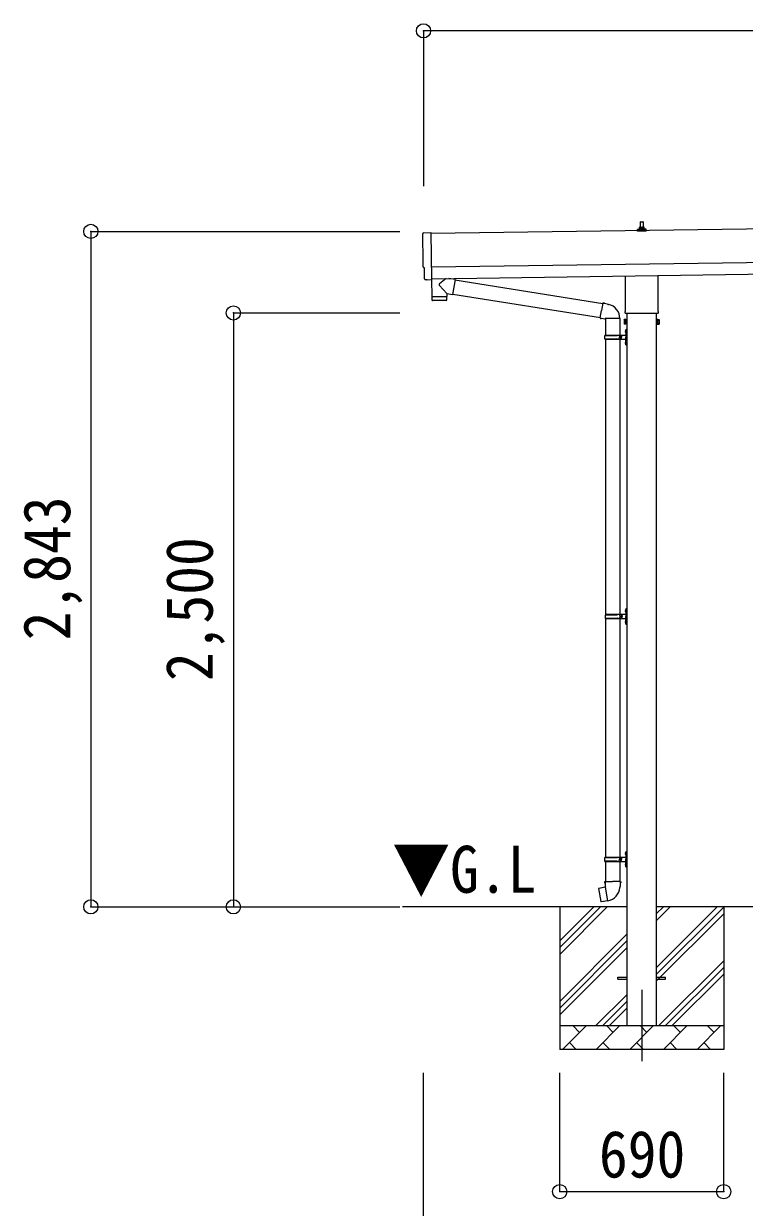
# Model space of a CAD drawing. Units: millimetres at full size, sheet at 1:60. Extents: x -16864 to 16864, y -11640 to 11640.
# Drawn here: x -915 to 2117, y -8729 to -3746 of the extents above; entities that cross this region are included whole.
import ezdxf
from ezdxf.enums import TextEntityAlignment as Align

# ---------------------------------------------------------------- set-up
doc = ezdxf.new("R2010")
doc.units = ezdxf.units.MM
doc.header["$LTSCALE"] = 60
doc.header["$PDMODE"] = 32
doc.header["$PDSIZE"] = 60
doc.linetypes.add('CHAIN1', pattern=[8, 5, -1, 1, -1])
for name, color, linetype, lineweight in [('0-1_Defpoints', 7, 'CHAIN1', 9), ('0-2_TEXT1', 4, 'Continuous', 9), ('0-3_SHAPE', 7, 'Continuous', 9), ('0-7_PARTS2', 7, 'Continuous', 9), ('0-8_TABLE1', 6, 'Continuous', 9), ('0-9_DIM1', 7, 'Continuous', 9)]:
    doc.layers.add(name, color=color, linetype=linetype, lineweight=lineweight)
doc.styles.add('ＭＳ ゴシック', font='')
doc.styles.get('ＭＳ ゴシック').set_extended_font_data('MS Gothic')

msp = doc.modelspace()

# ---------------------------------------------------------------- linework, layer by layer
at = {"layer": '0-1_Defpoints'}
msp.add_line((1685.56, -7813.9), (1685.56, -8162.9), dxfattribs=at)
at = {"layer": '0-2_TEXT1'}
for p, q in [((6163.31, -4553.52), (798.36, -4630.17)), ((1679.87, -4604.64), (1680.59, -4581.12)), ((1681.59, -4580.14), (1690.14, -4580.14)), ((1691.14, -4581.12), (1691.87, -4604.64)), ((1667.62, -4620.14), (1667.62, -4612.43)), ((1704.12, -4620.14), (1667.62, -4620.14)), ((1668, -4611.64), (1703.73, -4611.64)), ((1668.38, -4611.46), (1675.1, -4609.83)), ((1675.48, -4609.64), (1696.25, -4609.64)), ((1675.87, -4608.85), (1675.87, -4604.64)), ((1676.87, -4604.64), (1694.87, -4604.64)), ((1695.87, -4608.85), (1695.87, -4604.64)), ((1703.35, -4611.46), (1696.63, -4609.83)), ((1704.12, -4620.14), (1704.12, -4612.43)), ((800.36, -4770.15), (6165.31, -4693.51)), ((801.07, -4820.15), (6166.02, -4743.5)), ((781.49, -4824.2), (774.57, -4823.93)), ((1617.26, -4954.13), (1617.26, -4808.49)), ((1753.86, -4806.54), (1753.86, -4954.13)), ((1615.56, -4962.9), (1615.56, -4957.4)), ((1753.5, -4966.4), (1617.62, -4966.4)), ((1623.06, -4966.4), (1623.06, -7963.9)), ((1748.06, -7963.9), (1748.06, -4966.4)), ((1755.56, -4957.4), (1755.56, -4962.9)), ((1611.56, -4992.4), (1612.32, -4991.08)), ((1611.56, -4992.4), (1611.56, -5009.4)), ((1611.56, -5009.4), (1612.32, -5010.71)), ((1618.56, -4995.99), (1612.32, -4995.99)), ((1618.56, -5005.81), (1612.32, -5005.81)), ((1618.56, -5010.71), (1612.32, -5010.71)), ((1621.06, -5010.1), (1618.56, -5010.1)), ((1750.06, -5010.1), (1752.56, -5010.1)), ((1752.56, -4995.99), (1758.8, -4995.99)), ((1752.56, -5005.81), (1758.8, -5005.81)), ((1752.56, -5010.71), (1758.8, -5010.71)), ((1759.56, -4992.4), (1758.8, -4991.08)), ((1759.56, -5009.4), (1758.8, -5010.71)), ((1759.56, -4992.4), (1759.56, -5009.4)), ((1585.56, -7759.4), (1623.06, -7759.4)), ((1585.56, -7768.4), (1585.56, -7759.4)), ((1585.56, -7759.4), (1623.06, -7759.4)), ((1585.56, -7768.4), (1585.56, -7759.4)), ((1585.56, -7768.4), (1623.06, -7768.4)), ((1585.56, -7768.4), (1623.06, -7768.4)), ((1748.06, -7759.4), (1785.56, -7759.4)), ((1748.06, -7759.4), (1785.56, -7759.4)), ((1748.06, -7768.4), (1785.56, -7768.4)), ((1748.06, -7768.4), (1785.56, -7768.4)), ((1785.56, -7768.4), (1785.56, -7759.4)), ((1785.56, -7768.4), (1785.56, -7759.4))]:
    msp.add_line(p, q, dxfattribs=at)
for points in [[(766.74, -4627.18), (798.28, -4625.08), (801.11, -4822.91)], [(771.69, -4820.98), (771.02, -4773.96), (770.42, -4773.97)], [(782.23, -4823.91), (782.89, -4823.27), (801.12, -4823.92)], [(1618.56, -5010.71), (1618.56, -4991.08), (1612.32, -4991.08)], [(1618.56, -5010.1), (1618.56, -4991.7), (1621.06, -4991.7)], [(1752.56, -5010.1), (1752.56, -4991.7), (1750.06, -4991.7)], [(1752.56, -5010.71), (1752.56, -4991.08), (1758.8, -4991.08)]]:
    msp.add_lwpolyline(points, dxfattribs=at)
for points in [[(1621.06, -5011.4), (1621.06, -4990.4), (1623.06, -4990.4), (1623.06, -5011.4)], [(1750.06, -5011.4), (1750.06, -4990.4), (1748.06, -4990.4), (1748.06, -5011.4)]]:
    msp.add_lwpolyline(points, close=True, dxfattribs=at)
for centre, radius, start, end in [((1681.59, -4581.14), 1, 90, 178.60509), ((1690.14, -4581.14), 1, 1.39491, 90), ((1668.62, -4612.43), 1, 103.62699, 180), ((1674.87, -4608.85), 1, 283.62699, 0), ((1679.95, -4605.27), 4.13, 90, 171.17633), ((1676.87, -4605.64), 1, 90, 180), ((1689.2, -4604.64), 4.83, 133.60282, 180), ((1682.53, -4604.64), 4.83, 0, 46.39718), ((1691.78, -4605.27), 4.13, 8.82367, 90), ((1694.87, -4605.64), 1, 0, 90), ((1696.87, -4608.85), 1, 180, 256.37301), ((1703.12, -4612.43), 1, 0, 76.37301), ((1619.56, -4957.4), 4, 125.09963, 180), ((1619.56, -4962.9), 4, 180, 194.47751), ((1619.56, -4962.9), 4, 194.47751, 241.04498), ((1751.56, -4962.9), 4, 298.95502, 345.52249), ((1751.56, -4957.4), 4, 0, 54.90037), ((1751.56, -4962.9), 4, 345.52249, 0), ((1615.9, -4993.54), 4.34, 145.61575, 214.38425), ((1627.8, -5000.9), 16.24, 162.41205, 197.58795), ((1615.9, -5008.26), 4.34, 145.61575, 214.38425), ((1755.21, -4993.54), 4.34, 325.61575, 34.38425), ((1743.32, -5000.9), 16.24, 342.41205, 17.58795), ((1755.21, -5008.26), 4.34, 325.61575, 34.38425)]:
    msp.add_arc(centre, radius, start, end, dxfattribs=at)
for centre, major_axis, ratio, start_param, end_param in [((766.94, -4630.18), (-3, -0.04), 0.99863, 4.7647489, 6.2979817), ((-3997.43, -4768.67), (4762.89, 68.04), 0.99863, 6.2686928, 6.2979817), ((770.35, -4769.57), (-4.41, -0.06), 0.99863, 6.2686928, 7.8539816), ((774.69, -4820.93), (-2.15, -2.1), 0.9974, 5.5252311, 7.0411395), ((781.53, -4823.2), (-0.717, -0.7), 0.9974, 0.7579542, 1.5707963)]:
    msp.add_ellipse(centre, major_axis=major_axis, ratio=ratio, start_param=start_param, end_param=end_param, dxfattribs=at)
at = {"layer": '0-3_SHAPE'}
for p, q in [((1623.06, -7463.9), (678.9, -7463.9)), ((1340.56, -7463.9), (1340.56, -8063.9)), ((1340.56, -7607.38), (1484.04, -7463.9)), ((1340.56, -7635.67), (1512.33, -7463.9)), ((1340.56, -7663.95), (1540.61, -7463.9)), ((3423.06, -7463.9), (1748.06, -7463.9)), ((1748.06, -7492.72), (1776.88, -7463.9)), ((1748.06, -7521.01), (1805.17, -7463.9)), ((1748.06, -7719), (2003.16, -7463.9)), ((1748.06, -7747.28), (2030.56, -7464.78)), ((2030.56, -7463.9), (2030.56, -8063.9)), ((1748.06, -7775.57), (2030.56, -7493.07)), ((1340.56, -7861.94), (1623.06, -7579.44)), ((1340.56, -7890.22), (1623.06, -7607.72)), ((1340.56, -7918.51), (1623.06, -7636.01)), ((1757.72, -7963.9), (2030.56, -7691.06)), ((1786, -7963.9), (2030.56, -7719.34)), ((1814.29, -7963.9), (2030.56, -7747.63)), ((1493.16, -7963.9), (1623.06, -7834)), ((1521.44, -7963.9), (1623.06, -7862.28)), ((1549.73, -7963.9), (1623.06, -7890.57)), ((1340.56, -7963.9), (2030.56, -7963.9)), ((1352.72, -8063.9), (1452.72, -7963.9)), ((1424.16, -7992.45), (1395.61, -7963.9)), ((1494.14, -8063.9), (1594.14, -7963.9)), ((1565.58, -7992.45), (1537.03, -7963.9)), ((1635.56, -8063.9), (1735.56, -7963.9)), ((1707.01, -7992.45), (1678.45, -7963.9)), ((1776.98, -8063.9), (1876.98, -7963.9)), ((1848.43, -7992.45), (1819.87, -7963.9)), ((1918.4, -8063.9), (2018.4, -7963.9)), ((1989.85, -7992.45), (1961.3, -7963.9)), ((2030.56, -8063.9), (1340.56, -8063.9)), ((1381.27, -8035.35), (1409.82, -8063.9)), ((1522.69, -8035.35), (1551.24, -8063.9)), ((1664.11, -8035.35), (1692.67, -8063.9)), ((1805.53, -8035.35), (1834.09, -8063.9)), ((1946.96, -8035.35), (1975.51, -8063.9))]:
    msp.add_line(p, q, dxfattribs=at)
at = {"layer": '0-8_TABLE1'}
for p, q in [((767.34, -3776.26), (767.34, -4430.59)), ((11606.27, -3776.26), (767.34, -3776.26)), ((-632.66, -4620.61), (668.04, -4620.61)), ((-632.66, -4620.61), (-632.66, -7463.9)), ((-32.66, -4963.9), (668.04, -4963.9)), ((-32.66, -4963.9), (-32.66, -7463.9)), ((-632.66, -7463.9), (668.04, -7463.9)), ((767.04, -9364.9), (767.04, -8162.9)), ((1340.56, -8662.9), (1340.56, -8162.9)), ((2030.56, -8662.9), (2030.56, -8162.9)), ((1340.56, -8662.9), (2030.56, -8662.9))]:
    msp.add_line(p, q, dxfattribs=at)
for p in [(767.34, -3776.26), (-632.66, -4620.61), (-32.66, -4963.9), (-632.66, -7463.9), (-32.66, -7463.9), (1340.56, -8662.9), (2030.56, -8662.9)]:
    msp.add_point(p, dxfattribs=at)
at = {"layer": '0-9_DIM1'}
for p, q in [((801.11, -4822.91), (801.12, -4823.92)), ((862.52, -4819.27), (834.87, -4841.78)), ((900.14, -4823.28), (874.3, -4819.1)), ((900.14, -4823.28), (889.97, -4886.16)), ((899.84, -4825.1), (1522, -4924.16)), ((865.56, -4882.22), (834.69, -4849.11)), ((865.56, -4882.22), (889.97, -4886.16)), ((865.56, -4882.22), (865.73, -4894.23)), ((801.76, -4896.14), (802.17, -4909.19)), ((862.75, -4911.27), (805.21, -4912.1)), ((806.24, -4895.08), (806.27, -4896.08)), ((861.24, -4894.29), (861.23, -4895.29)), ((890.27, -4884.33), (1511.58, -4983.26)), ((1522.32, -4922.34), (1516.79, -4953.71)), ((1522.32, -4922.34), (1523.46, -4920.36)), ((1523.46, -4920.36), (1527.02, -4920.99)), ((1527.02, -4920.99), (1527.44, -4923.34)), ((1541.95, -4926.16), (1543.64, -4927.79)), ((1543.64, -4927.79), (1545.75, -4928.24)), ((1511.26, -4985.07), (1516.79, -4953.71)), ((1511.26, -4985.07), (1511.65, -4987.33)), ((1511.26, -4985.07), (1516.41, -4985.89)), ((1511.65, -4987.33), (1515.22, -4987.96)), ((1515.22, -4987.96), (1516.41, -4985.89)), ((1516.41, -4985.89), (1531.01, -4988.2)), ((1531.01, -4988.2), (1533.22, -4987.22)), ((1593.51, -4987.61), (1532.33, -4987.61)), ((1533.06, -4987.61), (1533.06, -5056.91)), ((1593.06, -4987.61), (1593.06, -5056.91)), ((1619.06, -5033.91), (1622.06, -5032.41)), ((1622.06, -5032.41), (1622.06, -5065.91)), ((1622.06, -5032.41), (1623.06, -5032.41)), ((1623.06, -5032.41), (1623.06, -5065.91)), ((1530.06, -5058.91), (1580.39, -5058.91)), ((1530.06, -5072.91), (1580.39, -5072.91)), ((1531.06, -5056.91), (1617.06, -5056.91)), ((1531.06, -5056.91), (1531.06, -5058.91)), ((1531.06, -5074.91), (1531.06, -5072.91)), ((1531.06, -5074.91), (1617.06, -5074.91)), ((1533.06, -5074.91), (1533.06, -6232.4)), ((1590.06, -5056.91), (1590.06, -5061.41)), ((1590.06, -5061.41), (1592.06, -5061.41)), ((1590.06, -5074.91), (1590.06, -5070.41)), ((1590.06, -5070.41), (1592.06, -5070.41)), ((1592.06, -5061.41), (1592.06, -5065.91)), ((1592.06, -5070.41), (1592.06, -5065.91)), ((1593.06, -5074.91), (1593.06, -6232.4)), ((1598.06, -5056.91), (1598.06, -5065.91)), ((1598.06, -5061.41), (1601.06, -5061.41)), ((1598.06, -5074.91), (1598.06, -5065.91)), ((1598.06, -5070.41), (1601.06, -5070.41)), ((1601.06, -5061.41), (1601.06, -5065.91)), ((1601.06, -5070.41), (1601.06, -5065.91)), ((1616.76, -5039.76), (1618.8, -5040.76)), ((1618.03, -5037.76), (1618.66, -5037.76)), ((1618.03, -5037.76), (1618.03, -5046.06)), ((1618.03, -5046.06), (1618.66, -5046.06)), ((1618.66, -5037.76), (1618.66, -5046.06)), ((1618.66, -5037.76), (1619.06, -5038.16)), ((1618.66, -5046.06), (1619.06, -5045.66)), ((1618.8, -5040.76), (1619.41, -5041.91)), ((1619.06, -5033.91), (1619.06, -5065.91)), ((1619.06, -5038.16), (1619.06, -5045.66)), ((1619.06, -5097.91), (1619.06, -5065.91)), ((1622.06, -5099.41), (1622.06, -5065.91)), ((1623.06, -5099.41), (1623.06, -5065.91)), ((1616.76, -5087.76), (1618.8, -5088.76)), ((1618.03, -5085.76), (1618.66, -5085.76)), ((1618.03, -5085.76), (1618.03, -5094.06)), ((1618.03, -5094.06), (1618.66, -5094.06)), ((1618.66, -5085.76), (1618.66, -5094.06)), ((1618.66, -5085.76), (1619.06, -5086.16)), ((1618.66, -5094.06), (1619.06, -5093.66)), ((1618.8, -5088.76), (1619.41, -5089.91)), ((1619.06, -5086.16), (1619.06, -5093.66)), ((1619.06, -5097.91), (1622.06, -5099.41)), ((1622.06, -5099.41), (1623.06, -5099.41)), ((1616.76, -6215.25), (1618.8, -6216.25)), ((1618.03, -6213.25), (1618.66, -6213.25)), ((1618.03, -6213.25), (1618.03, -6221.55)), ((1618.03, -6221.55), (1618.66, -6221.55)), ((1618.66, -6213.25), (1618.66, -6221.55)), ((1618.66, -6213.25), (1619.06, -6213.65)), ((1618.66, -6221.55), (1619.06, -6221.15)), ((1618.8, -6216.25), (1619.41, -6217.4)), ((1619.06, -6209.4), (1622.06, -6207.9)), ((1619.06, -6209.4), (1619.06, -6241.4)), ((1619.06, -6213.65), (1619.06, -6221.15)), ((1622.06, -6207.9), (1622.06, -6241.4)), ((1622.06, -6207.9), (1623.06, -6207.9)), ((1623.06, -6207.9), (1623.06, -6241.4)), ((1532.56, -6234.4), (1582.89, -6234.4)), ((1532.56, -6248.4), (1582.89, -6248.4)), ((1533.06, -6250.39), (1533.06, -7254.9)), ((1533.56, -6232.4), (1533.56, -6234.4)), ((1533.56, -6232.4), (1617.06, -6232.4)), ((1533.56, -6250.4), (1533.56, -6248.4)), ((1533.56, -6250.4), (1617.06, -6250.4)), ((1592.56, -6232.4), (1592.56, -6236.9)), ((1592.56, -6236.9), (1594.56, -6236.9)), ((1592.56, -6250.4), (1592.56, -6245.9)), ((1592.56, -6245.9), (1594.56, -6245.9)), ((1593.06, -6250.39), (1593.06, -7254.9)), ((1594.56, -6236.9), (1594.56, -6241.4)), ((1594.56, -6245.9), (1594.56, -6241.4)), ((1600.56, -6232.4), (1600.56, -6241.4)), ((1600.56, -6236.9), (1603.56, -6236.9)), ((1600.56, -6250.4), (1600.56, -6241.4)), ((1600.56, -6245.9), (1603.56, -6245.9)), ((1603.56, -6236.9), (1603.56, -6241.4)), ((1603.56, -6245.9), (1603.56, -6241.4)), ((1616.76, -6263.25), (1618.8, -6264.25)), ((1618.03, -6261.25), (1618.66, -6261.25)), ((1618.03, -6261.25), (1618.03, -6269.55)), ((1618.03, -6269.55), (1618.66, -6269.55)), ((1618.66, -6261.25), (1618.66, -6269.55)), ((1618.66, -6261.25), (1619.06, -6261.65)), ((1618.66, -6269.55), (1619.06, -6269.15)), ((1618.8, -6264.25), (1619.41, -6265.4)), ((1619.06, -6273.4), (1619.06, -6241.4)), ((1619.06, -6261.65), (1619.06, -6269.15)), ((1619.06, -6273.4), (1622.06, -6274.9)), ((1622.06, -6274.9), (1622.06, -6241.4)), ((1622.06, -6274.9), (1623.06, -6274.9)), ((1623.06, -6274.9), (1623.06, -6241.4)), ((1530.06, -7256.9), (1580.39, -7256.9)), ((1530.06, -7270.9), (1580.39, -7270.9)), ((1531.06, -7254.9), (1617.06, -7254.9)), ((1531.06, -7254.9), (1531.06, -7256.9)), ((1531.06, -7272.9), (1531.06, -7270.9)), ((1531.06, -7272.9), (1617.06, -7272.9)), ((1533.06, -7272.9), (1533.06, -7357.83)), ((1590.06, -7254.9), (1590.06, -7259.4)), ((1590.06, -7259.4), (1592.06, -7259.4)), ((1590.06, -7272.9), (1590.06, -7268.4)), ((1590.06, -7268.4), (1592.06, -7268.4)), ((1592.06, -7259.4), (1592.06, -7263.9)), ((1592.06, -7268.4), (1592.06, -7263.9)), ((1593.06, -7272.9), (1593.06, -7357.83)), ((1598.06, -7254.9), (1598.06, -7263.9)), ((1598.06, -7259.4), (1601.06, -7259.4)), ((1598.06, -7272.9), (1598.06, -7263.9)), ((1598.06, -7268.4), (1601.06, -7268.4)), ((1601.06, -7259.4), (1601.06, -7263.9)), ((1601.06, -7268.4), (1601.06, -7263.9)), ((1616.76, -7237.75), (1618.8, -7238.75)), ((1618.03, -7235.75), (1618.66, -7235.75)), ((1618.03, -7235.75), (1618.03, -7244.05)), ((1618.03, -7244.05), (1618.66, -7244.05)), ((1618.66, -7235.75), (1618.66, -7244.05)), ((1618.66, -7235.75), (1619.06, -7236.15)), ((1618.66, -7244.05), (1619.06, -7243.65)), ((1618.8, -7238.75), (1619.41, -7239.9)), ((1619.06, -7231.9), (1622.06, -7230.4)), ((1619.06, -7231.9), (1619.06, -7263.9)), ((1619.06, -7236.15), (1619.06, -7243.65)), ((1619.06, -7295.9), (1619.06, -7263.9)), ((1622.06, -7230.4), (1622.06, -7263.9)), ((1622.06, -7230.4), (1623.06, -7230.4)), ((1622.06, -7297.4), (1622.06, -7263.9)), ((1623.06, -7230.4), (1623.06, -7263.9)), ((1623.06, -7297.4), (1623.06, -7263.9)), ((1616.76, -7285.75), (1618.8, -7286.75)), ((1618.03, -7283.75), (1618.66, -7283.75)), ((1618.03, -7283.75), (1618.03, -7292.05)), ((1618.03, -7292.05), (1618.66, -7292.05)), ((1618.66, -7283.75), (1618.66, -7292.05)), ((1618.66, -7283.75), (1619.06, -7284.15)), ((1618.66, -7292.05), (1619.06, -7291.65)), ((1618.8, -7286.75), (1619.41, -7287.9)), ((1619.06, -7284.15), (1619.06, -7291.65)), ((1619.06, -7295.9), (1622.06, -7297.4)), ((1622.06, -7297.4), (1623.06, -7297.4)), ((1531.21, -7357.83), (1529.06, -7358.61)), ((1529.06, -7358.61), (1529.06, -7362.23)), ((1529.06, -7362.23), (1531.3, -7363.04)), ((1531.21, -7357.83), (1563.06, -7357.83)), ((1531.21, -7357.83), (1531.3, -7363.04)), ((1531.3, -7363.04), (1531.56, -7377.83)), ((1594.91, -7357.83), (1563.06, -7357.83)), ((1597.06, -7362.23), (1594.82, -7363.04)), ((1594.91, -7357.83), (1597.06, -7358.61)), ((1597.06, -7358.61), (1597.06, -7362.23)), ((1504.6, -7386.28), (1503.79, -7387.45)), ((1503.79, -7387.45), (1513.41, -7442.01)), ((1532.47, -7381.03), (1504.6, -7386.28)), ((1517.34, -7383.67), (1517.13, -7383.92)), ((1531.56, -7377.83), (1532.91, -7379.83)), ((1542.82, -7438.32), (1532.69, -7380.85)), ((1532.71, -7380.03), (1532.71, -7380.73)), ((1532.91, -7379.83), (1532.88, -7379.83)), ((1593.25, -7379.77), (1593.17, -7381.93)), ((1594.56, -7377.83), (1593.25, -7379.77)), ((1527.43, -7440.92), (1527.15, -7440.76)), ((1543.13, -7439.09), (1542.89, -7438.42))]:
    msp.add_line(p, q, dxfattribs=at)
for points in [[(800.72, -4823.9), (801.74, -4895.14), (865.73, -4894.23)], [(865.71, -4908.28), (865.75, -4895.23), (801.76, -4896.14)], [(1522.32, -4922.34), (1527.44, -4923.34), (1541.95, -4926.16)], [(1616.76, -5044.06), (1618.8, -5043.06), (1619.41, -5041.91)], [(1616.76, -5092.06), (1618.8, -5091.06), (1619.41, -5089.91)], [(1616.76, -6219.55), (1618.8, -6218.55), (1619.41, -6217.4)], [(1616.76, -6267.55), (1618.8, -6266.55), (1619.41, -6265.4)], [(1616.76, -7242.05), (1618.8, -7241.05), (1619.41, -7239.9)], [(1616.76, -7290.05), (1618.8, -7289.05), (1619.41, -7287.9)], [(1594.91, -7357.83), (1594.82, -7363.04), (1594.56, -7377.83)], [(1519.59, -7383.46), (1519.31, -7383.3), (1517.34, -7383.67)], [(1542.55, -7438.23), (1514.57, -7442.83), (1513.41, -7442.01)], [(1529.62, -7440.36), (1529.41, -7440.59), (1527.43, -7440.92)]]:
    msp.add_lwpolyline(points, dxfattribs=at)
for centre, radius, start, end in [((838.18, -4845.53), 5, 131.47396, 225.79244), ((805.17, -4909.1), 3, 181.81845, 270.86677), ((862.71, -4908.28), 3, 270.81845, 359.81845), ((1533.22, -4987.22), 60.3, 359.62495, 78), ((1578.81, -5065.91), 49.25, 171.82876, 180.00002), ((1578.81, -5065.91), 49.25, 180.00002, 188.17127), ((1580.39, -5056.91), 2, 270, 359.99998), ((1580.39, -5074.91), 2, 0.00005, 90.00004), ((1622.36, -5041.91), 6, 136.21765, 223.78235), ((1617.06, -5054.91), 2, 270, 359.99998), ((1617.06, -5076.91), 2, 0.00005, 90.00004), ((1622.36, -5089.91), 6, 136.21765, 223.78235), ((1622.36, -6217.4), 6, 136.21765, 223.78235), ((1581.31, -6241.4), 49.25, 171.82876, 180.00002), ((1581.31, -6241.4), 49.25, 180.00002, 188.17127), ((1582.89, -6232.4), 2, 270, 359.99998), ((1582.89, -6250.4), 2, 0.00005, 90.00004), ((1622.36, -6265.4), 6, 136.21765, 223.78235), ((1617.06, -6230.4), 2, 270, 359.99998), ((1617.06, -6252.4), 2, 0.00005, 90.00004), ((1578.81, -7263.9), 49.25, 171.82876, 180.00002), ((1578.81, -7263.9), 49.25, 180.00002, 188.17127), ((1580.39, -7254.9), 2, 270, 359.99998), ((1580.39, -7272.9), 2, 0.00005, 90.00004), ((1622.36, -7239.9), 6, 136.21765, 223.78235), ((1617.06, -7252.9), 2, 270, 359.99998), ((1617.06, -7274.9), 2, 0.00005, 90.00004), ((1622.36, -7287.9), 6, 136.21765, 223.78235), ((1532.41, -7380.73), 0.3, 280.66842, 0), ((1532.91, -7380.03), 0.2, 100, 180), ((1532.91, -7379.83), 60.3, 279.96938, 358), ((1542.6, -7438.53), 0.3, 20, 99.33158), ((1543.31, -7439.02), 0.2, 200, 279.96938)]:
    msp.add_arc(centre, radius, start, end, dxfattribs=at)

# ---------------------------------------------------------------- texts
at = {"layer": '0-7_PARTS2', "style": 'ＭＳ ゴシック', "width": 0.9}
msp.add_text('▼G.L', height=197.9, dxfattribs=at).set_placement((636.18, -7464.18), align=Align.BOTTOM_LEFT)
at = {"layer": '0-8_TABLE1', "color": 7, "style": 'ＭＳ ゴシック', "width": 0.9}
for s, p in [('2,843', (-660.16, -6342.25)), ('2,500', (-60.16, -6513.9))]:
    msp.add_text(s, height=197.9, rotation=90, dxfattribs=at).set_placement(p, align=Align.BOTTOM_LEFT)
msp.add_text('690', height=197.9, dxfattribs=at).set_placement((1505.56, -8662.9), align=Align.BOTTOM_LEFT)

doc.saveas('drawing.dxf')
